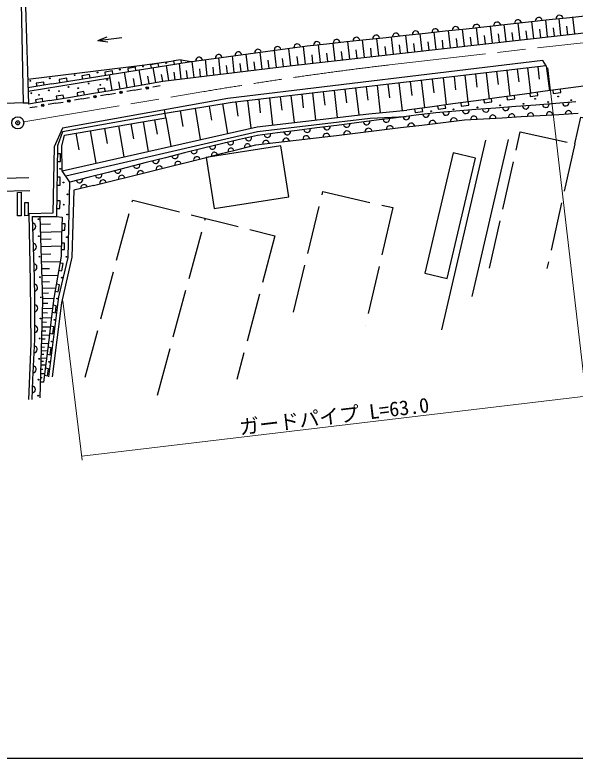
# Model space of a CAD drawing. Units: millimetres, scale not verified. Extents: x 40000 to 680000, y 20000 to 380000.
# Drawn here: x 75046 to 144603, y 205000 to 297200 of the extents above; entities that cross this region are included whole.
import ezdxf
from ezdxf.enums import TextEntityAlignment as Align

# ---------------------------------------------------------------- set-up
doc = ezdxf.new("R2010")
doc.units = ezdxf.units.MM
doc.header["$LTSCALE"] = 1000
doc.header["$PDMODE"] = 32
doc.header["$PDSIZE"] = 500
doc.linetypes.add('CHAIN', pattern=[18.5, 12, -1.5, 3.5, -1.5])
doc.linetypes.add('DASHED', pattern=[7.5, 6, -1.5])
for name, color, linetype, lineweight in [('M-BGD', 7, 'Continuous', 25), ('M-BMK', 2, 'CHAIN', 13), ('M-BMK-SRVR', 3, 'Continuous', 25), ('M-STR-HTXT', 7, 'Continuous', 13), ('M-STR-STRC', 7, 'Continuous', 25), ('M-TTL-BAND', 7, 'Continuous', 25)]:
    doc.layers.add(name, color=color, linetype=linetype, lineweight=lineweight)
doc.layers.add('M-OTRS', color=6, linetype='Continuous')
doc.styles.add('ＭＳ ゴシック', font='')
doc.styles.get('ＭＳ ゴシック').set_extended_font_data('MS Gothic')

msp = doc.modelspace()

# ---------------------------------------------------------------- linework, layer by layer
at = {"layer": 'M-BGD'}
for p, q in [((76355, 298288), (76736, 286124)), ((141378, 296612), (143959, 296893)), ((143959, 296893), (146539, 297175)), ((144291, 296935), (144532, 294833)), ((133637, 295767), (136218, 296049)), ((135770, 296001), (136013, 293879)), ((136218, 296049), (138798, 296330)), ((137487, 296189), (137730, 294072)), ((138798, 296330), (141378, 296612)), ((139198, 296377), (139440, 294263)), ((140902, 296564), (141144, 294454)), ((142843, 294631), (142600, 296750)), ((126025, 294940), (128476, 295204)), ((127068, 295057), (127315, 292906)), ((128476, 295204), (131057, 295486)), ((128826, 295247), (129072, 293103)), ((130575, 295436), (130820, 293298)), ((131057, 295486), (133637, 295767)), ((132315, 295624), (132559, 293493)), ((134046, 295812), (134289, 293687)), ((138466, 295214), (138586, 294167)), ((140173, 295405), (140293, 294358)), ((141873, 295595), (141993, 294549)), ((143688, 294728), (143567, 295785)), ((85343, 294023), (86499, 294465)), ((85343, 294023), (88322, 294383)), ((116220, 293883), (118672, 294147)), ((118672, 294147), (121123, 294412)), ((119948, 294287), (120198, 292110)), ((121123, 294412), (123574, 294676)), ((121742, 294481), (121991, 292311)), ((123526, 294674), (123774, 292510)), ((123574, 294676), (126025, 294940)), ((125302, 294866), (125549, 292709)), ((129827, 294248), (129947, 293201)), ((131570, 294442), (131690, 293396)), ((133305, 294636), (133425, 293590)), ((135032, 294829), (135152, 293783)), ((136752, 295022), (136872, 293976)), ((85343, 294023), (86571, 293869)), ((108881, 293027), (111318, 293354)), ((110845, 293291), (111096, 291092)), ((111318, 293354), (113769, 293619)), ((112683, 293502), (112935, 291298)), ((113769, 293619), (116220, 293883)), ((114513, 293700), (114765, 291502)), ((116334, 293897), (116585, 291706)), ((118146, 294093), (118396, 291908)), ((120975, 293263), (121095, 292210)), ((122763, 293462), (122884, 292411)), ((124542, 293660), (124663, 292610)), ((126313, 293857), (126433, 292808)), ((128074, 294053), (128194, 293005)), ((101571, 292045), (104008, 292372)), ((103717, 292333), (103956, 290246)), ((104008, 292372), (106444, 292700)), ((105457, 292567), (105699, 290457)), ((106444, 292700), (108881, 293027)), ((107225, 292804), (107469, 290671)), ((109020, 293046), (109268, 290888)), ((113730, 292457), (113851, 291400)), ((115555, 292660), (115676, 291604)), ((117371, 292862), (117492, 291807)), ((119177, 293063), (119298, 292009)), ((93856, 290929), (96697, 291390)), ((95686, 291631), (96929, 291421)), ((96697, 291390), (99134, 291717)), ((97023, 291434), (97252, 289435)), ((98657, 291653), (98889, 289633)), ((99134, 291717), (101571, 292045)), ((100317, 291876), (100551, 289834)), ((102004, 292103), (102240, 290038)), ((104708, 291364), (104824, 290351)), ((106464, 291582), (106580, 290563)), ((108247, 291804), (108365, 290779)), ((110059, 292030), (110178, 290989)), ((111896, 292252), (112017, 291195)), ((88173, 290007), (91014, 290468)), ((91014, 290468), (93856, 290929)), ((92180, 290657), (92504, 288811)), ((93813, 290922), (94103, 289054)), ((95427, 291178), (95648, 289241)), ((97954, 290523), (98067, 289533)), ((99603, 290728), (99717, 289733)), ((101278, 290937), (101393, 289936)), ((102979, 291149), (103095, 290142)), ((137418, 290473), (137604, 288882)), ((138691, 290621), (139058, 287466)), ((139953, 290768), (140135, 289203)), ((141010, 290892), (141435, 287791)), ((82490, 289086), (85331, 289547)), ((85331, 289547), (88173, 290007)), ((87134, 287868), (86780, 289782)), ((88607, 290078), (88939, 288185)), ((90443, 290376), (90772, 288507)), ((91514, 289577), (91674, 288665)), ((93217, 289820), (93367, 288963)), ((94770, 290101), (94918, 289152)), ((96332, 290312), (96443, 289337)), ((129563, 289558), (129758, 287888)), ((130899, 289714), (131285, 286401)), ((132224, 289868), (132416, 288225)), ((133538, 290021), (133918, 286762)), ((134842, 290173), (135031, 288556)), ((136135, 290324), (136509, 287117)), ((79648, 288625), (76673, 288143)), ((86857, 289366), (76687, 287687)), ((79648, 288625), (82490, 289086)), ((87922, 288904), (88075, 288033)), ((89747, 289312), (89914, 288356)), ((121366, 288603), (121564, 286896)), ((122731, 288762), (123133, 285312)), ((124111, 288923), (124312, 287198)), ((125491, 289084), (125889, 285662)), ((126859, 289243), (127057, 287546)), ((128217, 289401), (128609, 286035)), ((84554, 287435), (87134, 287868)), ((89855, 287854), (88928, 287700)), ((89855, 287854), (90781, 288008)), ((93097, 288394), (92171, 288240)), ((113331, 287667), (113526, 285997)), ((114667, 287823), (115057, 284482)), ((116004, 287978), (116199, 286308)), ((117340, 288134), (117730, 284793)), ((118677, 288290), (118872, 286618)), ((120014, 288446), (120408, 285067)), ((140881, 287715), (138020, 287323)), ((143742, 288107), (140881, 287715)), ((146603, 288499), (143742, 288107)), ((79394, 286570), (81974, 287003)), ((81974, 287003), (84554, 287435)), ((83370, 286774), (82444, 286620)), ((83370, 286774), (84296, 286929)), ((86612, 287314), (85686, 287160)), ((86612, 287314), (87539, 287469)), ((106650, 286889), (107040, 283549)), ((107986, 287044), (108181, 285374)), ((109323, 287200), (109712, 283860)), ((110659, 287356), (110853, 285685)), ((111995, 287511), (112384, 284171)), ((135159, 286932), (132298, 286540)), ((138020, 287323), (135159, 286932)), ((76074, 286276), (76731, 286296)), ((79394, 286570), (76736, 286124)), ((76885, 285695), (77812, 285849)), ((80128, 286234), (79201, 286080)), ((80128, 286234), (81054, 286389)), ((99496, 284152), (99208, 285879)), ((100821, 286149), (101433, 282488)), ((102471, 286402), (102720, 284617)), ((103944, 286573), (104343, 283147)), ((105314, 286733), (105509, 285063)), ((129437, 286148), (126576, 285756)), ((132298, 286540), (129437, 286148)), ((137235, 285824), (134757, 285633)), ((139713, 286015), (137235, 285824)), ((142191, 286205), (139713, 286015)), ((144669, 286396), (142191, 286205)), ((95944, 283352), (95622, 285280)), ((98108, 281736), (97464, 285588)), ((126576, 285756), (123715, 285365)), ((127323, 285060), (124861, 284747)), ((129801, 285251), (127323, 285060)), ((132279, 285442), (129801, 285251)), ((134757, 285633), (132279, 285442)), ((142594, 284844), (144962, 284992)), ((92379, 284185), (92696, 282392)), ((93782, 284427), (94421, 280901)), ((119939, 284120), (117478, 283807)), ((122400, 284433), (119939, 284120)), ((124861, 284747), (122400, 284433)), ((128214, 283856), (130862, 284179)), ((130862, 284179), (133208, 284312)), ((133208, 284312), (135555, 284445)), ((135555, 284445), (137901, 284578)), ((137901, 284578), (140248, 284711)), ((140248, 284711), (142594, 284844)), ((86538, 281242), (86214, 283120)), ((87929, 283416), (88592, 279582)), ((89463, 283681), (89787, 281804)), ((90965, 283941), (91600, 280263)), ((112555, 283181), (110094, 282868)), ((115017, 283494), (112555, 283181)), ((117478, 283807), (115017, 283494)), ((120271, 282889), (122919, 283212)), ((122919, 283212), (125567, 283534)), ((125567, 283534), (128214, 283856)), ((83017, 280448), (82661, 282506)), ((85128, 278799), (84435, 282813)), ((105172, 282241), (102938, 281719)), ((107633, 282554), (105172, 282241)), ((110094, 282868), (107633, 282554)), ((112471, 281951), (114976, 282244)), ((114976, 282244), (117624, 282567)), ((117624, 282567), (120271, 282889)), ((102938, 281719), (100703, 281197)), ((104956, 281071), (107461, 281365)), ((107461, 281365), (109966, 281658)), ((109966, 281658), (112471, 281951)), ((133474, 281660), (128019, 258113)), ((131802, 262277), (136325, 281726)), ((80328, 280950), (80296, 278033)), ((98469, 280675), (96101, 280072)), ((100703, 281197), (98469, 280675)), ((108072, 280964), (98807, 279501)), ((100857, 280025), (102906, 280548)), ((102906, 280548), (104956, 281071)), ((109072, 274633), (108072, 280964)), ((93732, 279469), (91363, 278867)), ((96101, 280072), (93732, 279469)), ((96474, 278923), (98807, 279501)), ((98807, 279501), (100857, 280025)), ((98807, 279501), (99807, 273170)), ((129470, 280095), (125937, 265158)), ((128710, 264502), (132243, 279439)), ((132243, 279439), (129470, 280095)), ((91363, 278867), (88995, 278264)), ((94140, 278346), (96474, 278923)), ((80296, 278033), (80263, 275116)), ((86626, 277661), (84257, 277059)), ((88995, 278264), (86626, 277661)), ((89474, 277190), (91807, 277768)), ((91807, 277768), (94140, 278346)), ((84257, 277059), (81888, 276456)), ((84807, 276034), (87140, 276612)), ((87140, 276612), (89474, 277190)), ((84807, 276034), (82383, 275434)), ((80263, 275116), (80231, 272200)), ((99807, 273170), (109072, 274633)), ((77213, 272179), (80231, 272200)), ((77213, 272179), (77285, 269659)), ((80231, 272200), (80901, 272093)), ((80901, 272093), (80847, 269687)), ((79490, 271256), (78182, 271213)), ((80861, 270303), (78215, 270216)), ((77285, 269659), (77357, 267139)), ((79567, 269382), (78243, 269338)), ((80847, 269687), (80794, 267282)), ((80820, 268490), (78274, 268406)), ((79521, 267507), (78305, 267467)), ((77357, 267139), (77429, 264620)), ((80674, 266583), (78336, 266506)), ((80794, 267282), (80345, 264663)), ((79352, 265710), (78364, 265678)), ((77429, 264620), (77501, 262100)), ((80383, 264888), (78392, 264822)), ((80345, 264663), (79896, 262043)), ((125937, 265158), (128710, 264502)), ((79336, 264082), (78417, 264051)), ((80114, 263315), (78443, 263260)), ((77501, 262100), (77489, 259514)), ((79202, 262680), (78463, 262656)), ((79894, 262026), (78485, 261980)), ((79896, 262043), (79574, 259438)), ((79150, 261390), (78485, 261410)), ((79098, 260203), (78449, 260222)), ((79736, 260745), (78466, 260784)), ((77489, 259514), (77477, 256928)), ((79593, 259592), (78431, 259627)), ((79574, 259438), (79253, 256832)), ((79451, 258444), (78396, 258475)), ((78977, 259051), (78414, 259068)), ((79326, 257429), (78366, 257458)), ((78891, 257956), (78381, 257972)), ((77477, 256928), (77365, 254450)), ((79200, 256404), (78334, 256430)), ((78793, 256960), (78351, 256973)), ((79253, 256832), (78931, 254227)), ((79088, 255499), (78307, 255523)), ((78729, 255957), (78321, 255970)), ((78976, 254589), (78279, 254610)), ((78649, 255059), (78293, 255069)), ((77365, 254450), (77253, 251973)), ((78870, 253736), (78253, 253755)), ((78585, 254189), (78267, 254198)), ((78931, 254227), (78609, 251621)), ((78737, 252654), (78221, 252670)), ((78516, 253204), (78237, 253212)), ((77253, 251973), (77141, 249495)), ((78418, 252172), (78206, 252179)), ((78609, 251621), (78189, 251634))]:
    msp.add_line(p, q, dxfattribs=at)
at = {"layer": 'M-BGD', "linetype": 'DASHED'}
for p, q in [((76074, 286270), (61125, 285804)), ((144552, 281195), (141100, 265723)), ((92737, 250024), (98701, 271962))]:
    msp.add_line(p, q, dxfattribs=at)
at = {"layer": 'M-BGD'}
for points in [[(77192, 300422), (75821, 298662), (76074, 286276)], [(87134, 287868), (93402, 288969), (109146, 290874), (147549, 295170), (170981, 297784), (183074, 297916), (195520, 295303), (220370, 288659), (237025, 284229), (251199, 281129), (275649, 279423), (296262, 279507), (326030, 280642), (355724, 282930), (378379, 284562), (378629, 285817), (377978, 293292), (376496, 294999)], [(76640, 289208), (91177, 290993), (94739, 291477)], [(141010, 290892), (140597, 291529), (101472, 286840), (80960, 283132), (79943, 280845), (79775, 272581), (76805, 272523)], [(95750, 291236), (95686, 291631), (94739, 291477), (94803, 291083)], [(90067, 290315), (90003, 290709), (89056, 290556), (89120, 290161)], [(92909, 290775), (92845, 291170), (91897, 291017), (91961, 290622)], [(141010, 290892), (102015, 286349), (93698, 284958), (93612, 285419)], [(84384, 289393), (84320, 289788), (83373, 289634), (83437, 289240)], [(87226, 289854), (87162, 290249), (86214, 290095), (86278, 289700)], [(78701, 288472), (78637, 288866), (77690, 288713), (77754, 288318)], [(81542, 288932), (81478, 289327), (80531, 289174), (80595, 288779)], [(83694, 287291), (83628, 287686), (82768, 287541), (82834, 287147)], [(86274, 287724), (86208, 288118), (85348, 287974), (85414, 287580)], [(141835, 287846), (141889, 287450), (142843, 287580), (142788, 287976)], [(78534, 286425), (78468, 286820), (77608, 286676), (77674, 286281)], [(81114, 286858), (81048, 287253), (80188, 287109), (80254, 286714)], [(133252, 286670), (133306, 286274), (134260, 286405), (134205, 286801)], [(136113, 287062), (136167, 286666), (137121, 286797), (137066, 287193)], [(138974, 287454), (139028, 287058), (139982, 287188), (139927, 287585)], [(127530, 285887), (127584, 285491), (128538, 285621), (128483, 286017)], [(130391, 286279), (130445, 285882), (131399, 286013), (131344, 286409)], [(81888, 276456), (80911, 277844), (80871, 280928), (81219, 282257), (93782, 284427), (93698, 284958), (80951, 282710), (80328, 280950)], [(80911, 277844), (105146, 283328), (118991, 284940), (123715, 285365)], [(124669, 285495), (124723, 285099), (125677, 285229), (125622, 285626)], [(81355, 277214), (105182, 282731), (119153, 284388), (123629, 284604)], [(80306, 279005), (80706, 279001), (80717, 279973), (80317, 279977)], [(80274, 276089), (80674, 276084), (80685, 277056), (80285, 277061)], [(79246, 252302), (80487, 262218), (81680, 267102), (81888, 276456)], [(82383, 275434), (82139, 267126), (80854, 261480), (79685, 252287)], [(80242, 273172), (80642, 273168), (80652, 274140), (80252, 274144)], [(76785, 249470), (77072, 256375), (76986, 264110), (76805, 272523)], [(78150, 272185), (78494, 261706), (78131, 249712)], [(80865, 270489), (81265, 270480), (81283, 271282), (80883, 271291)], [(80811, 268084), (81211, 268075), (81229, 268877), (80829, 268886)], [(80494, 265536), (80889, 265468), (81038, 266341), (80644, 266409)], [(80045, 262916), (80440, 262849), (80589, 263722), (80195, 263789)], [(79681, 260306), (80078, 260257), (80186, 261125), (79789, 261174)], [(79360, 257701), (79757, 257652), (79864, 258520), (79467, 258569)], [(79038, 255095), (79435, 255046), (79542, 255915), (79145, 255964)], [(78717, 252490), (79114, 252441), (79221, 253309), (78824, 253358)]]:
    msp.add_lwpolyline(points, dxfattribs=at)
at = {"layer": 'M-BGD', "linetype": 'DASHED'}
for points in [[(133986, 265784), (137765, 282674), (144552, 281195), (145303, 284530), (152171, 283021), (152594, 284963), (159554, 283465), (155456, 265539)], [(109656, 260304), (113275, 275281), (121970, 273286), (118577, 258662)], [(83768, 252267), (89678, 274230), (107338, 269791), (102608, 251957)]]:
    msp.add_lwpolyline(points, dxfattribs=at)
at = {"layer": 'M-BGD'}
for centre, radius in [((88072, 290410), 50), ((90950, 290799), 50), ((93837, 291236), 50), ((82472, 289730), 50), ((85292, 290060), 50), ((76970, 289010), 50), ((79381, 289321), 50), ((84203, 288699), 50), ((86516, 289146), 50), ((79264, 287844), 50), ((80528, 287727), 50), ((81714, 288252), 50), ((82920, 288096), 50), ((85661, 288524), 50), ((88234, 287584), 150), ((88234, 287584), 99), ((91476, 288124), 150), ((91476, 288124), 99), ((91476, 288124), 49), ((77087, 287474), 50), ((78039, 287280), 50), ((84991, 287044), 150), ((84991, 287044), 99), ((84991, 287044), 49), ((88234, 287584), 49), ((139629, 286787), 50), ((142487, 287063), 50), ((78506, 285965), 150), ((78506, 285965), 99), ((78506, 285965), 49), ((81749, 286504), 150), ((81749, 286504), 99), ((81749, 286504), 49), ((135293, 285979), 50), ((138190, 286156), 50), ((141245, 286392), 50), ((144122, 286629), 50), ((126720, 285249), 50), ((129499, 285486), 50), ((132494, 285722), 50), ((80670, 278111), 50), ((81075, 276405), 50), ((81589, 274940), 50), ((81108, 273660), 50), ((81534, 272424), 50), ((77969, 271856), 50), ((78013, 269745), 50), ((81512, 269635), 50), ((78089, 267208), 50), ((81457, 267175), 50), ((78166, 264649), 50), ((80889, 264605), 50), ((78286, 262155), 50), ((80298, 262024), 50), ((78220, 259530), 50), ((79981, 259377), 50), ((78122, 257048), 50), ((79631, 256687), 50), ((78078, 254522), 50), ((79303, 254150), 50), ((77980, 251952), 50), ((77936, 249961), 50)]:
    msp.add_circle(centre, radius, dxfattribs=at)
for centre, radius, start, end in [((142672, 296719), 434, 10.71374, 181.73878), ((132351, 295593), 434, 10.71374, 181.73878), ((134931, 295874), 434, 10.71422, 181.73684), ((137512, 296156), 434, 10.71296, 181.7381), ((140092, 296437), 434, 10.7144, 181.73798), ((124801, 294797), 411, 7.69351, 184.61345), ((127252, 295061), 411, 7.69351, 184.61345), ((129770, 295311), 434, 10.71296, 181.7381), ((114996, 293740), 411, 7.69336, 184.61361), ((117447, 294004), 411, 7.69336, 184.61361), ((119898, 294268), 411, 7.69336, 184.61361), ((122350, 294533), 411, 7.69336, 184.61361), ((107664, 292853), 410, 9.037, 186.27009), ((110101, 293181), 410, 9.037, 186.27009), ((112545, 293476), 411, 7.69351, 184.61345), ((100354, 291871), 410, 9.03719, 186.2699), ((102791, 292199), 410, 9.03551, 186.2702), ((105227, 292526), 410, 9.037, 186.27009), ((97917, 291544), 410, 9.03719, 186.2699), ((138473, 285934), 414, 186.40696, 2.40584), ((140951, 286124), 414, 186.40838, 2.40441), ((143429, 286315), 414, 186.40838, 2.40441), ((126090, 284917), 414, 189.15538, 5.34884), ((128561, 285170), 414, 186.40838, 2.40441), ((131039, 285361), 414, 186.40838, 2.40441), ((133517, 285552), 414, 186.40696, 2.40584), ((135995, 285743), 414, 186.40696, 2.40584), ((136727, 284520), 392, 2.0472, 184.44942), ((139074, 284653), 392, 2.0472, 184.44942), ((141420, 284786), 392, 2.04655, 184.45015), ((143777, 284923), 395, 2.90769, 184.24443), ((118707, 283977), 414, 189.15487, 5.34952), ((121168, 284290), 414, 189.1548, 5.34821), ((123629, 284604), 414, 189.15389, 5.34895), ((126896, 283648), 447, 12.97895, 180.90547), ((129544, 283971), 447, 12.97846, 180.90483), ((132035, 284253), 392, 2.0472, 184.44942), ((134381, 284387), 392, 2.04728, 184.44934), ((111323, 283038), 414, 189.15538, 5.34884), ((113784, 283351), 414, 189.15531, 5.34753), ((116245, 283664), 414, 189.15407, 5.34877), ((118953, 282681), 447, 12.97846, 180.90483), ((121601, 283004), 447, 12.97895, 180.90547), ((124248, 283326), 447, 12.97895, 180.90547), ((106401, 282411), 414, 189.1548, 5.34821), ((108862, 282725), 414, 189.15338, 5.34963), ((111221, 281784), 421, 9.51879, 183.8367), ((113726, 282077), 421, 9.51958, 183.83743), ((116306, 282359), 447, 12.98036, 180.90405), ((101824, 281441), 383, 190.57848, 15.73398), ((104059, 281963), 383, 190.5778, 15.73431), ((106211, 281197), 421, 9.52026, 183.83659), ((108716, 281490), 421, 9.51953, 183.83612), ((97283, 280380), 407, 195.31722, 13.23013), ((99590, 280919), 383, 190.57708, 15.73537), ((101871, 280329), 355, 7.11214, 201.53183), ((103920, 280853), 355, 7.11249, 201.53148), ((94914, 279778), 407, 195.31877, 13.22994), ((97640, 279212), 401, 13.99937, 193.81887), ((99821, 279806), 355, 7.11184, 201.53055), ((90177, 278573), 407, 195.31755, 13.22945), ((92546, 279175), 407, 195.31894, 13.22806), ((92974, 278056), 401, 13.99886, 193.81799), ((95307, 278634), 401, 13.99972, 193.81817), ((87808, 277970), 407, 195.3191, 13.22926), ((90640, 277478), 401, 14.00042, 193.81782), ((83071, 276765), 407, 195.31722, 13.23013), ((85440, 277367), 407, 195.31825, 13.22909), ((85974, 276323), 401, 13.99937, 193.81887), ((88307, 276900), 401, 13.99903, 193.81921), ((83640, 275745), 401, 13.99955, 193.81696), ((77228, 270919), 421, 274.45397, 88.8276), ((77300, 268399), 421, 274.45398, 88.82622), ((77373, 265879), 421, 274.45329, 88.82832), ((77445, 263359), 421, 274.45476, 88.82685), ((77463, 260807), 432, 274.0063, 85.46062), ((77451, 258221), 432, 274.00559, 85.46266), ((77408, 255690), 414, 269.28981, 85.5218), ((77295, 253212), 414, 269.29051, 85.52117), ((77183, 250734), 414, 269.28981, 85.5218)]:
    msp.add_arc(centre, radius, start, end, dxfattribs=at)
at = {"layer": 'M-BMK'}
for p, q in [((121551, 290999), (153504, 294648)), ((76147, 283931), (98506, 287681))]:
    msp.add_line(p, q, dxfattribs=at)
msp.add_arc((178424, -185758), 480137, 96.80279, 99.5814, dxfattribs=at)
at = {"layer": 'M-BMK-SRVR'}
msp.add_circle((75407, 283807), 750, dxfattribs=at)
at = {"layer": 'M-OTRS'}
msp.add_point((75407, 283807), dxfattribs=at)
at = {"layer": 'M-STR-HTXT'}
for p, q in [((146005, 249398), (141214, 290620)), ((81006, 261717), (83404, 241949)), ((83344, 242446), (145948, 249895))]:
    msp.add_line(p, q, dxfattribs=at)
at = {"layer": 'M-STR-STRC'}
for p, q in [((67733, 275214), (76910, 275427)), ((75369, 275177), (75839, 275187)), ((75369, 272264), (75369, 275177)), ((75839, 275187), (75839, 272274)), ((76273, 273917), (76743, 273927)), ((76273, 272283), (76273, 273917)), ((76743, 272293), (76743, 273927)), ((75839, 272274), (75369, 272264)), ((76743, 272293), (76273, 272283))]:
    msp.add_line(p, q, dxfattribs=at)
msp.add_lwpolyline([(76775, 276972), (67231, 276740), (66670, 287782)], dxfattribs=at)
at = {"layer": 'M-TTL-BAND'}
msp.add_line((40000, 205000), (579000, 205000), dxfattribs=at)

# ---------------------------------------------------------------- texts
at = {"layer": 'M-STR-HTXT', "style": 'ＭＳ ゴシック'}
msp.add_text('ガードパイプ L=63.0', height=1833, rotation=6.784, dxfattribs=at).set_placement((114680, 247433), align=Align.MIDDLE_CENTER)

doc.saveas('drawing.dxf')
